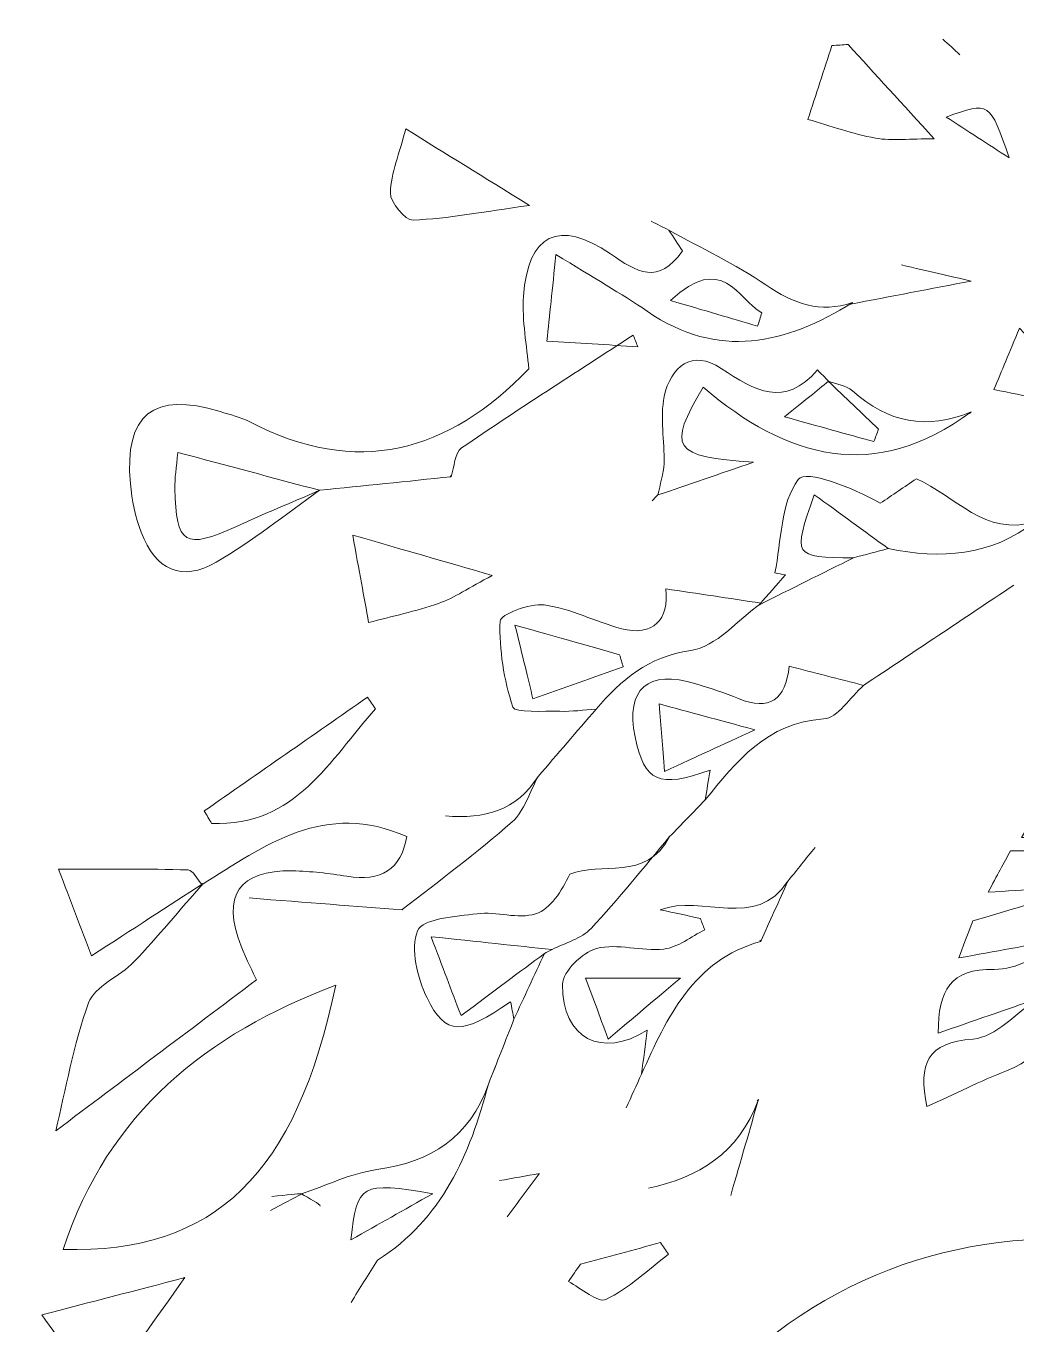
# Model space of a CAD drawing. Header units: millimetres. Extents: x -59 to 93, y -38 to 112.
# Drawn here: x 31.05 to 52.17, y 9.94 to 37.64 of the extents above; entities that cross this region are included whole.
import ezdxf

# ---------------------------------------------------------------- set-up
doc = ezdxf.new("R2010")
doc.units = ezdxf.units.MM
doc.header["$MEASUREMENT"] = 0
doc.layers.add('Camada 1', color=7, linetype='Continuous')

msp = doc.modelspace()

# ---------------------------------------------------------------- linework, layer by layer
at = {"layer": 'Camada 1', "color": 240, "lineweight": 18}
msp.add_open_spline([(60.9338, -24.1305), (67.314, -19.4949), (72.8906, -13.9184), (77.5261, -7.5381), (77.5261, -7.5381), (82.1617, -1.1578), (85.7421, 5.8691), (88.1791, 13.3695), (88.1791, 13.3695), (90.6162, 20.87), (91.8499, 28.6594), (91.8499, 36.5458), (91.8499, 36.5458), (91.8499, 44.4323), (90.6162, 52.2216), (88.1791, 59.7221), (88.1791, 59.7221), (85.7421, 67.2225), (82.1617, 74.2494), (77.5261, 80.6297), (77.5261, 80.6297), (72.8906, 87.01), (67.314, 92.5865), (60.9338, 97.2221), (60.9338, 97.2221), (54.5535, 101.8576), (47.5266, 105.438), (40.0262, 107.8751), (40.0262, 107.8751), (32.5257, 110.3121), (24.7363, 111.5458), (16.8499, 111.5458), (16.8499, 111.5458), (8.9634, 111.5458), (1.1741, 110.3121), (-6.3264, 107.8751), (-6.3264, 107.8751), (-13.8269, 105.438), (-20.8537, 101.8576), (-27.234, 97.2221), (-27.234, 97.2221), (-33.6143, 92.5865), (-39.1908, 87.01), (-43.8264, 80.6297), (-43.8264, 80.6297), (-48.4619, 74.2494), (-52.0423, 67.2225), (-54.4793, 59.7221), (-54.4793, 59.7221), (-56.9164, 52.2216), (-58.1501, 44.4323), (-58.1501, 36.5458), (-58.1501, 36.5458), (-58.1501, 28.6594), (-56.9164, 20.87), (-54.4793, 13.3695), (-54.4793, 13.3695), (-52.0423, 5.8691), (-48.4619, -1.1578), (-43.8264, -7.5381), (-43.8264, -7.5381), (-39.1908, -13.9184), (-33.6143, -19.4949), (-27.234, -24.1305), (-27.234, -24.1305), (-20.8537, -28.766), (-13.8269, -32.3464), (-6.3264, -34.7834), (-6.3264, -34.7834), (1.1741, -37.2205), (8.9634, -38.4542), (16.8499, -38.4542), (16.8499, -38.4542), (24.7363, -38.4542), (32.5257, -37.2205), (40.0262, -34.7834), (40.0262, -34.7834), (47.5266, -32.3464), (54.5535, -28.766), (60.9338, -24.1305)], degree=3, knots=[0, 0, 0, 0, 0.047619, 0.047619, 0.047619, 0.047619, 0.0952381, 0.0952381, 0.0952381, 0.0952381, 0.1428571, 0.1428571, 0.1428571, 0.1428571, 0.1904762, 0.1904762, 0.1904762, 0.1904762, 0.2380952, 0.2380952, 0.2380952, 0.2380952, 0.2857143, 0.2857143, 0.2857143, 0.2857143, 0.3333333, 0.3333333, 0.3333333, 0.3333333, 0.3809524, 0.3809524, 0.3809524, 0.3809524, 0.4285714, 0.4285714, 0.4285714, 0.4285714, 0.4761905, 0.4761905, 0.4761905, 0.4761905, 0.5238095, 0.5238095, 0.5238095, 0.5238095, 0.5714286, 0.5714286, 0.5714286, 0.5714286, 0.6190476, 0.6190476, 0.6190476, 0.6190476, 0.6666667, 0.6666667, 0.6666667, 0.6666667, 0.7142857, 0.7142857, 0.7142857, 0.7142857, 0.7619048, 0.7619048, 0.7619048, 0.7619048, 0.8095238, 0.8095238, 0.8095238, 0.8095238, 0.8571429, 0.8571429, 0.8571429, 0.8571429, 0.9047619, 0.9047619, 0.9047619, 0.9047619, 1, 1, 1, 1], dxfattribs=at)
at = {"layer": 'Camada 1', "color": 250, "lineweight": 18}
for points, knots in [([(30.2244, -26.2588), (32.4667, -26.7444), (32.7687, -24.1279), (34.4374, -23.8036), (34.4374, -23.8036), (34.2228, -23.7719), (34.0077, -23.7604), (33.8585, -23.854), (33.8585, -23.854), (33.1231, -24.3153), (32.3867, -24.7793), (31.6866, -25.2915), (31.6866, -25.2915), (31.0804, -25.7349), (30.7063, -25.6551), (30.4687, -24.929), (30.4687, -24.929), (30.2778, -24.3454), (30.1079, -23.7459), (29.8362, -23.1994), (29.8362, -23.1994), (28.9204, -21.3566), (29.4007, -19.6614), (30.2551, -17.8813), (30.2551, -17.8813), (31.4968, -19.1403), (32.6965, -20.2731), (34.389, -20.6477), (34.389, -20.6477), (34.7091, -20.7102), (35.0291, -20.7727), (35.3492, -20.8352), (35.3492, -20.8352), (35.7742, -21.0552), (36.1991, -21.2753), (36.3942, -21.3763), (36.3942, -21.3763), (36.0764, -22.684), (35.7632, -23.9309), (35.4743, -25.1835), (35.4743, -25.1835), (35.3688, -25.6413), (35.3211, -26.1124), (35.251, -26.5525), (35.251, -26.5525), (35.8068, -26.5323), (37.1246, -28.3372), (36.8476, -29.0435), (36.8476, -29.0435), (36.317, -27.8884), (35.4915, -27.693), (34.4992, -28.4878), (34.4992, -28.4878), (36.512, -28.3425), (36.8411, -28.7754), (36.0533, -30.5324), (36.0533, -30.5324), (35.1829, -29.7371), (34.7474, -29.6871), (34.0606, -30.3037), (34.0606, -30.3037), (35.6775, -30.24), (35.7312, -30.329), (35.415, -31.9787), (35.415, -31.9787), (35.343, -32.3545), (35.3822, -32.8041), (35.5265, -33.1556), (35.5265, -33.1556), (35.7066, -33.5944), (36.0484, -33.9668), (36.3204, -34.3679), (36.3204, -34.3679), (36.2615, -34.3946), (36.2027, -34.4213), (36.1439, -34.448), (36.1439, -34.448), (35.2506, -33.9441), (34.3574, -33.4401), (33.4355, -32.92), (33.4355, -32.92), (33.6101, -32.6712), (33.7975, -32.404), (33.9848, -32.1369), (33.9848, -32.1369), (33.3214, -32.8316), (32.5655, -32.8414), (31.6722, -32.7759), (31.6722, -32.7759), (30.6605, -32.7018), (29.5847, -32.6873), (28.6538, -33.2816), (28.6538, -33.2816), (27.9489, -33.7316), (27.2552, -34.1992), (26.5472, -34.6441), (26.5472, -34.6441), (26.3102, -34.793), (26.0443, -34.8958), (25.8975, -34.9678), (25.8975, -34.9678), (25.5706, -35.6246), (25.2588, -36.251), (24.9471, -36.8774), (24.9471, -36.8774), (25.0312, -36.9262), (25.1153, -36.975), (25.1994, -37.0239), (25.1994, -37.0239), (25.3554, -36.7631), (25.5168, -36.5055), (25.6664, -36.2412), (25.6664, -36.2412), (27.5369, -32.9369), (32.8637, -32.1125), (35.6139, -34.6463), (35.6139, -34.6463), (35.5331, -34.8155), (35.4618, -34.965), (35.3806, -35.1067), (35.3806, -35.1067), (34.924, -34.9712), (34.4397, -34.8936), (34.0151, -34.6909), (34.0151, -34.6909), (31.1562, -33.3259), (28.2866, -34.0723), (26.2711, -36.9324), (26.2711, -36.9324), (29.4472, -36.2944), (32.4124, -35.6987), (35.3777, -35.103), (35.3777, -35.103), (36.8303, -34.6707), (38.2931, -34.2697), (39.7339, -33.8013), (39.7339, -33.8013), (54.5272, -28.9925), (66.769, -20.4726), (76.111, -8.0593), (76.111, -8.0593), (88.7441, 8.7272), (93.3373, 27.6578), (90.0919, 48.3989), (90.0919, 48.3989), (87.6032, 64.3042), (80.4214, 77.9138), (68.9777, 89.1709), (68.9777, 89.1709), (56.2986, 101.6432), (41.0018, 108.644), (23.2486, 110.1696), (23.2486, 110.1696), (14.4798, 110.9231), (5.8412, 110.1309), (-2.6339, 107.7628), (-2.6339, 107.7628), (-17.6048, 103.5796), (-30.1718, 95.5673), (-40.086, 83.6087), (-40.086, 83.6087), (-52.9305, 68.1156), (-58.6324, 50.248), (-57.1758, 30.1453), (-57.1758, 30.1453), (-56.5131, 20.9985), (-54.1206, 12.2967), (-50.0721, 4.0835), (-50.0721, 4.0835), (-43.0198, -10.2237), (-32.3687, -21.0955), (-18.3523, -28.6714), (-18.3523, -28.6714), (-14.3319, -30.8444), (-10.138, -32.6301), (-5.734, -33.8915), (-5.734, -33.8915), (-5.734, -33.8915), (-5.7624, -33.8613), (-5.7624, -33.8613), (-5.7624, -33.8613), (-5.1723, -34.0682), (-4.5823, -34.275), (-3.9859, -34.484), (-3.9859, -34.484), (-3.88, -34.1771), (-3.8453, -33.9855), (-3.7543, -33.8259), (-3.7543, -33.8259), (-1.3762, -29.6575), (1.5657, -25.9538), (5.779, -23.5467), (5.779, -23.5467), (10.5605, -20.8151), (15.8289, -19.3055), (21.1519, -18.0094), (21.1519, -18.0094), (21.2159, -17.9938), (21.2981, -18.0527), (21.3973, -18.0852), (21.3973, -18.0852), (20.1762, -19.8975), (18.9665, -21.6547), (17.7975, -23.4385), (17.7975, -23.4385), (16.6267, -25.2252), (15.4593, -27.0162), (14.3569, -28.8453), (14.3569, -28.8453), (12.5924, -31.7731), (10.7087, -34.5893), (7.8835, -36.6306), (7.8835, -36.6306), (7.8484, -36.6559), (7.8619, -36.7483), (7.8286, -36.9695), (7.8286, -36.9695), (8.226, -36.8818), (8.682, -36.9211), (8.8898, -36.7127), (8.8898, -36.7127), (10.325, -35.2744), (11.7141, -33.7897), (13.1031, -32.3059), (13.1031, -32.3059), (13.3464, -32.0459), (13.519, -31.7196), (13.7719, -31.3555), (13.7719, -31.3555), (14.1793, -32.5391), (14.5346, -33.5715), (14.8567, -34.507), (14.8567, -34.507), (14.5534, -34.9448), (14.1981, -35.2979), (14.0449, -35.7237), (14.0449, -35.7237), (13.8907, -36.1519), (13.9376, -36.6525), (13.8907, -37.1858), (13.8907, -37.1858), (13.3542, -37.1858), (12.8488, -37.1858), (12.3433, -37.1858), (12.3433, -37.1858), (12.344, -37.2212), (12.3447, -37.2568), (12.3454, -37.2923), (12.3454, -37.2923), (13.1173, -37.2923), (13.8893, -37.2923), (14.6626, -37.2923), (14.6626, -37.2923), (14.5756, -35.4063), (15.2603, -34.93), (17.1128, -35.6499), (17.1128, -35.6499), (16.6823, -36.2418), (16.2662, -36.8139), (15.9005, -37.3166), (15.9005, -37.3166), (16.0797, -37.3166), (16.4586, -37.3166), (16.8323, -37.3166), (16.8323, -37.3166), (17.0661, -35.8038), (17.1799, -35.7468), (19.3282, -36.0175), (19.3282, -36.0175), (19.0932, -36.3948), (18.846, -36.7916), (18.4963, -37.353), (18.4963, -37.353), (20.4551, -37.2584), (22.1549, -37.1762), (24.0416, -37.085), (24.0416, -37.085), (23.8554, -36.3665), (23.7051, -35.7863), (23.5547, -35.206), (23.5547, -35.206), (23.4908, -35.2198), (23.4269, -35.2334), (23.363, -35.2472), (23.363, -35.2472), (23.4314, -35.7052), (23.4998, -36.1633), (23.5791, -36.6941), (23.5791, -36.6941), (23.0562, -36.6941), (22.6505, -36.6941), (22.4713, -36.6941), (22.4713, -36.6941), (22.3294, -35.8169), (22.2021, -35.0296), (22.0747, -34.2422), (22.0747, -34.2422), (22.1553, -36.3453), (22.1553, -36.3453), (20.4835, -36.0628), (20.4835, -36.0628), (21.613, -34.74), (20.1109, -33.6607), (20.1172, -32.447), (20.1172, -32.447), (20.1729, -33.1452), (20.3058, -33.8308), (20.48, -34.5058), (20.48, -34.5058), (20.6838, -35.2952), (20.4801, -35.7105), (19.5919, -35.588), (19.5919, -35.588), (19.3692, -35.5573), (19.1444, -35.5414), (18.9102, -35.5176), (18.9102, -35.5176), (19.4601, -34.473), (19.4125, -34.1982), (19.0242, -33.0351), (19.0242, -33.0351), (18.7552, -32.2293), (18.6712, -31.3617), (18.5046, -30.5216), (18.5046, -30.5216), (18.6434, -30.3778), (18.7823, -30.234), (18.9211, -30.0901), (18.9211, -30.0901), (19.1093, -29.9934), (19.2974, -29.8967), (19.4833, -29.8012), (19.4833, -29.8012), (18.9214, -28.6316), (19.0412, -27.5246), (19.8645, -27.1832), (19.8645, -27.1832), (20.9412, -26.7368), (21.3933, -27.8), (22.1114, -28.2599), (22.1114, -28.2599), (21.1081, -28.2683), (20.6372, -28.9279), (20.4594, -29.6901), (20.4594, -29.6901), (20.3458, -30.1775), (20.6127, -30.7535), (20.7091, -31.2898), (20.7091, -31.2898), (20.8154, -31.2591), (20.9217, -31.2284), (21.028, -31.1977), (21.028, -31.1977), (20.9808, -31.0956), (20.9381, -30.9911), (20.8859, -30.8916), (20.8859, -30.8916), (20.4878, -30.1343), (20.7371, -29.4872), (21.3067, -28.9747), (21.3067, -28.9747), (21.9346, -28.4098), (22.4443, -28.9462), (22.934, -29.2848), (22.934, -29.2848), (23.2224, -29.4842), (23.463, -29.7527), (23.7251, -29.9901), (23.7251, -29.9901), (22.9501, -29.9014), (22.3248, -30.1959), (22.1308, -30.9401), (22.1308, -30.9401), (22.0001, -31.4412), (22.1531, -32.0162), (22.1792, -32.5582), (22.1792, -32.5582), (22.3127, -32.558), (22.4461, -32.5578), (22.5795, -32.5577), (22.5795, -32.5577), (22.1538, -31.7507), (22.1143, -30.8412), (22.9394, -30.5673), (22.9394, -30.5673), (23.4493, -30.398), (24.2017, -30.9593), (24.8452, -31.1926), (24.8452, -31.1926), (23.3864, -31.8835), (23.0506, -32.7758), (23.9683, -33.8317), (23.9683, -33.8317), (23.9111, -33.606), (23.8375, -33.4815), (23.8606, -33.3786), (23.8606, -33.3786), (23.9595, -32.9389), (24.0078, -32.4507), (24.2499, -32.1019), (24.2499, -32.1019), (24.3271, -31.9907), (24.9622, -32.2177), (25.3127, -32.3614), (25.3127, -32.3614), (25.5744, -32.4687), (25.781, -32.7035), (26.0262, -32.8594), (26.0262, -32.8594), (26.6578, -33.2609), (27.0695, -33.0475), (27.2661, -32.3675), (27.2661, -32.3675), (27.3655, -32.0236), (27.4129, -31.6646), (27.4837, -31.3125), (27.4837, -31.3125), (27.4428, -31.3051), (27.4019, -31.2978), (27.3609, -31.2904), (27.3609, -31.2904), (27.1349, -31.7625), (26.9089, -32.2347), (26.6583, -32.7582), (26.6583, -32.7582), (26.3534, -32.5624), (26.157, -32.4543), (25.9818, -32.3189), (25.9818, -32.3189), (25.7853, -32.167), (25.6079, -31.9904), (25.3894, -31.7952), (25.3894, -31.7952), (26.3704, -31.5479), (26.6363, -31.0651), (26.5946, -29.6613), (26.5946, -29.6613), (26.5057, -29.8555), (26.4281, -29.9949), (26.3762, -30.1433), (26.3762, -30.1433), (25.8691, -31.5923), (25.7057, -31.6366), (24.5323, -30.6176), (24.5323, -30.6176), (24.4424, -30.5396), (24.3929, -30.4151), (24.3246, -30.3122), (24.3246, -30.3122), (25.438, -30.254), (25.7937, -29.6668), (25.8277, -27.7527), (25.8277, -27.7527), (25.5603, -28.4465), (25.4782, -29.231), (25.0442, -29.6578), (25.0442, -29.6578), (24.3079, -30.3817), (23.9586, -29.3392), (23.164, -28.9918), (23.164, -28.9918), (24.5306, -28.8727), (24.7183, -28.017), (24.9177, -27.1434), (24.9177, -27.1434), (25.0952, -26.3661), (25.3273, -25.6013), (25.5353, -24.8309), (25.5353, -24.8309), (25.5952, -24.7807), (25.6551, -24.7305), (25.715, -24.6803), (25.715, -24.6803), (25.845, -24.8844), (26.0015, -25.0764), (26.1003, -25.2946), (26.1003, -25.2946), (26.5031, -26.1837), (26.8883, -27.0809), (27.2799, -27.9752), (27.2799, -27.9752), (27.4802, -28.5772), (27.6805, -29.1794), (27.8808, -29.7815), (27.8808, -29.7815), (27.8808, -29.7815), (27.8547, -29.7536), (27.8547, -29.7536), (27.8547, -29.7536), (28.0244, -30.3408), (28.1942, -30.9279), (28.364, -31.5151), (28.364, -31.5151), (28.4827, -31.3454), (28.4547, -31.221), (28.4372, -31.095), (28.4372, -31.095), (28.3378, -30.3771), (28.1888, -29.5923), (29.1372, -29.3465), (29.1372, -29.3465), (30.1342, -29.0882), (29.9782, -30.0689), (30.3047, -30.5402), (30.3047, -30.5402), (30.5421, -30.8829), (30.8788, -31.4559), (31.12, -31.431), (31.12, -31.431), (31.5439, -31.3872), (31.9287, -30.9642), (32.3298, -30.7), (32.3298, -30.7), (32.2812, -30.6419), (32.2327, -30.5839), (32.1841, -30.5258), (32.1841, -30.5258), (31.8368, -30.7378), (31.4895, -30.9497), (31.045, -31.2211), (31.045, -31.2211), (30.843, -30.7225), (30.6811, -30.323), (30.6155, -30.161), (30.6155, -30.161), (31.3724, -29.6786), (32.0202, -29.2659), (32.668, -28.8531), (32.668, -28.8531), (32.619, -28.776), (32.57, -28.6988), (32.5211, -28.6217), (32.5211, -28.6217), (32.0569, -28.9399), (31.5928, -29.258), (30.969, -29.6856), (30.969, -29.6856), (30.7093, -29.018), (30.4945, -28.4659), (30.2796, -27.9137), (30.2796, -27.9137), (31.3696, -28.3077), (31.7538, -28.1228), (32.8539, -26.6108), (32.8539, -26.6108), (32.2398, -27.0322), (31.7397, -27.646), (31.1953, -27.6882), (31.1953, -27.6882), (30.2803, -27.7591), (30.4695, -26.804), (30.2244, -26.2588)], [0, 0, 0, 0, 0.0071942, 0.0071942, 0.0071942, 0.0071942, 0.0143885, 0.0143885, 0.0143885, 0.0143885, 0.0215827, 0.0215827, 0.0215827, 0.0215827, 0.028777, 0.028777, 0.028777, 0.028777, 0.0359712, 0.0359712, 0.0359712, 0.0359712, 0.0431655, 0.0431655, 0.0431655, 0.0431655, 0.0503597, 0.0503597, 0.0503597, 0.0503597, 0.057554, 0.057554, 0.057554, 0.057554, 0.0647482, 0.0647482, 0.0647482, 0.0647482, 0.0719424, 0.0719424, 0.0719424, 0.0719424, 0.0791367, 0.0791367, 0.0791367, 0.0791367, 0.0863309, 0.0863309, 0.0863309, 0.0863309, 0.0935252, 0.0935252, 0.0935252, 0.0935252, 0.1007194, 0.1007194, 0.1007194, 0.1007194, 0.1079137, 0.1079137, 0.1079137, 0.1079137, 0.1151079, 0.1151079, 0.1151079, 0.1151079, 0.1223022, 0.1223022, 0.1223022, 0.1223022, 0.1294964, 0.1294964, 0.1294964, 0.1294964, 0.1366906, 0.1366906, 0.1366906, 0.1366906, 0.1438849, 0.1438849, 0.1438849, 0.1438849, 0.1510791, 0.1510791, 0.1510791, 0.1510791, 0.1582734, 0.1582734, 0.1582734, 0.1582734, 0.1654676, 0.1654676, 0.1654676, 0.1654676, 0.1726619, 0.1726619, 0.1726619, 0.1726619, 0.1798561, 0.1798561, 0.1798561, 0.1798561, 0.1870504, 0.1870504, 0.1870504, 0.1870504, 0.1942446, 0.1942446, 0.1942446, 0.1942446, 0.2014388, 0.2014388, 0.2014388, 0.2014388, 0.2086331, 0.2086331, 0.2086331, 0.2086331, 0.2158273, 0.2158273, 0.2158273, 0.2158273, 0.2230216, 0.2230216, 0.2230216, 0.2230216, 0.2302158, 0.2302158, 0.2302158, 0.2302158, 0.2374101, 0.2374101, 0.2374101, 0.2374101, 0.2446043, 0.2446043, 0.2446043, 0.2446043, 0.2517986, 0.2517986, 0.2517986, 0.2517986, 0.2589928, 0.2589928, 0.2589928, 0.2589928, 0.2661871, 0.2661871, 0.2661871, 0.2661871, 0.2733813, 0.2733813, 0.2733813, 0.2733813, 0.2805755, 0.2805755, 0.2805755, 0.2805755, 0.2877698, 0.2877698, 0.2877698, 0.2877698, 0.294964, 0.294964, 0.294964, 0.294964, 0.3021583, 0.3021583, 0.3021583, 0.3021583, 0.3093525, 0.3093525, 0.3093525, 0.3093525, 0.3165468, 0.3165468, 0.3165468, 0.3165468, 0.323741, 0.323741, 0.323741, 0.323741, 0.3309353, 0.3309353, 0.3309353, 0.3309353, 0.3381295, 0.3381295, 0.3381295, 0.3381295, 0.3453237, 0.3453237, 0.3453237, 0.3453237, 0.352518, 0.352518, 0.352518, 0.352518, 0.3597122, 0.3597122, 0.3597122, 0.3597122, 0.3669065, 0.3669065, 0.3669065, 0.3669065, 0.3741007, 0.3741007, 0.3741007, 0.3741007, 0.381295, 0.381295, 0.381295, 0.381295, 0.3884892, 0.3884892, 0.3884892, 0.3884892, 0.3956835, 0.3956835, 0.3956835, 0.3956835, 0.4028777, 0.4028777, 0.4028777, 0.4028777, 0.4100719, 0.4100719, 0.4100719, 0.4100719, 0.4172662, 0.4172662, 0.4172662, 0.4172662, 0.4244604, 0.4244604, 0.4244604, 0.4244604, 0.4316547, 0.4316547, 0.4316547, 0.4316547, 0.4388489, 0.4388489, 0.4388489, 0.4388489, 0.4460432, 0.4460432, 0.4460432, 0.4460432, 0.4532374, 0.4532374, 0.4532374, 0.4532374, 0.4604317, 0.4604317, 0.4604317, 0.4604317, 0.4676259, 0.4676259, 0.4676259, 0.4676259, 0.4748201, 0.4748201, 0.4748201, 0.4748201, 0.4820144, 0.4820144, 0.4820144, 0.4820144, 0.4892086, 0.4892086, 0.4892086, 0.4892086, 0.4964029, 0.4964029, 0.4964029, 0.4964029, 0.5035971, 0.5035971, 0.5035971, 0.5035971, 0.5107914, 0.5107914, 0.5107914, 0.5107914, 0.5179856, 0.5179856, 0.5179856, 0.5179856, 0.5251799, 0.5251799, 0.5251799, 0.5251799, 0.5323741, 0.5323741, 0.5323741, 0.5323741, 0.5395683, 0.5395683, 0.5395683, 0.5395683, 0.5467626, 0.5467626, 0.5467626, 0.5467626, 0.5539568, 0.5539568, 0.5539568, 0.5539568, 0.5611511, 0.5611511, 0.5611511, 0.5611511, 0.5683453, 0.5683453, 0.5683453, 0.5683453, 0.5755396, 0.5755396, 0.5755396, 0.5755396, 0.5827338, 0.5827338, 0.5827338, 0.5827338, 0.5899281, 0.5899281, 0.5899281, 0.5899281, 0.5971223, 0.5971223, 0.5971223, 0.5971223, 0.6043165, 0.6043165, 0.6043165, 0.6043165, 0.6115108, 0.6115108, 0.6115108, 0.6115108, 0.618705, 0.618705, 0.618705, 0.618705, 0.6258993, 0.6258993, 0.6258993, 0.6258993, 0.6330935, 0.6330935, 0.6330935, 0.6330935, 0.6402878, 0.6402878, 0.6402878, 0.6402878, 0.647482, 0.647482, 0.647482, 0.647482, 0.6546763, 0.6546763, 0.6546763, 0.6546763, 0.6618705, 0.6618705, 0.6618705, 0.6618705, 0.6690647, 0.6690647, 0.6690647, 0.6690647, 0.676259, 0.676259, 0.676259, 0.676259, 0.6834532, 0.6834532, 0.6834532, 0.6834532, 0.6906475, 0.6906475, 0.6906475, 0.6906475, 0.6978417, 0.6978417, 0.6978417, 0.6978417, 0.705036, 0.705036, 0.705036, 0.705036, 0.7122302, 0.7122302, 0.7122302, 0.7122302, 0.7194245, 0.7194245, 0.7194245, 0.7194245, 0.7266187, 0.7266187, 0.7266187, 0.7266187, 0.7338129, 0.7338129, 0.7338129, 0.7338129, 0.7410072, 0.7410072, 0.7410072, 0.7410072, 0.7482014, 0.7482014, 0.7482014, 0.7482014, 0.7553957, 0.7553957, 0.7553957, 0.7553957, 0.7625899, 0.7625899, 0.7625899, 0.7625899, 0.7697842, 0.7697842, 0.7697842, 0.7697842, 0.7769784, 0.7769784, 0.7769784, 0.7769784, 0.7841727, 0.7841727, 0.7841727, 0.7841727, 0.7913669, 0.7913669, 0.7913669, 0.7913669, 0.7985612, 0.7985612, 0.7985612, 0.7985612, 0.8057554, 0.8057554, 0.8057554, 0.8057554, 0.8129496, 0.8129496, 0.8129496, 0.8129496, 0.8201439, 0.8201439, 0.8201439, 0.8201439, 0.8273381, 0.8273381, 0.8273381, 0.8273381, 0.8345324, 0.8345324, 0.8345324, 0.8345324, 0.8417266, 0.8417266, 0.8417266, 0.8417266, 0.8489209, 0.8489209, 0.8489209, 0.8489209, 0.8561151, 0.8561151, 0.8561151, 0.8561151, 0.8633094, 0.8633094, 0.8633094, 0.8633094, 0.8705036, 0.8705036, 0.8705036, 0.8705036, 0.8776978, 0.8776978, 0.8776978, 0.8776978, 0.8848921, 0.8848921, 0.8848921, 0.8848921, 0.8920863, 0.8920863, 0.8920863, 0.8920863, 0.8992806, 0.8992806, 0.8992806, 0.8992806, 0.9064748, 0.9064748, 0.9064748, 0.9064748, 0.9136691, 0.9136691, 0.9136691, 0.9136691, 0.9208633, 0.9208633, 0.9208633, 0.9208633, 0.9280576, 0.9280576, 0.9280576, 0.9280576, 0.9352518, 0.9352518, 0.9352518, 0.9352518, 0.942446, 0.942446, 0.942446, 0.942446, 0.9496403, 0.9496403, 0.9496403, 0.9496403, 0.9568345, 0.9568345, 0.9568345, 0.9568345, 0.9640288, 0.9640288, 0.9640288, 0.9640288, 0.971223, 0.971223, 0.971223, 0.971223, 0.9784173, 0.9784173, 0.9784173, 0.9784173, 0.9856115, 0.9856115, 0.9856115, 0.9856115, 1, 1, 1, 1]), ([(48.593, 37.2447), (48.4776, 37.2373), (48.3621, 37.2298), (48.2466, 37.2223), (48.2466, 37.2223), (48.0754, 36.6971), (47.9042, 36.1719), (47.733, 35.6467), (47.733, 35.6467), (48.2137, 35.5095), (48.6877, 35.3351), (49.1772, 35.2476), (49.1772, 35.2476), (49.5333, 35.1839), (49.91, 35.2351), (50.4286, 35.2351), (50.4286, 35.2351), (49.7424, 35.9865), (49.1677, 36.6156), (48.593, 37.2447)], [0, 0, 0, 0, 0.1666667, 0.1666667, 0.1666667, 0.1666667, 0.3333333, 0.3333333, 0.3333333, 0.3333333, 0.5, 0.5, 0.5, 0.5, 0.6666667, 0.6666667, 0.6666667, 0.6666667, 1, 1, 1, 1]), ([(52.0266, 34.8268), (51.6133, 36.031), (51.6133, 36.031), (50.6855, 35.6971), (50.6855, 35.6971), (51.1325, 35.407), (51.5795, 35.1169), (52.0266, 34.8268)], [0, 0, 0, 0, 0.3333333, 0.3333333, 0.3333333, 0.3333333, 1, 1, 1, 1]), ([(41.7905, 33.812), (40.7758, 34.4397), (40.0205, 34.907), (39.1531, 35.4435), (39.1531, 35.4435), (39.0151, 34.9208), (38.8348, 34.5014), (38.823, 34.0773), (38.823, 34.0773), (38.8175, 33.8783), (39.1448, 33.4899), (39.3075, 33.4972), (39.3075, 33.4972), (40.0524, 33.5302), (40.7924, 33.673), (41.7905, 33.812)], [0, 0, 0, 0, 0.2, 0.2, 0.2, 0.2, 0.4, 0.4, 0.4, 0.4, 0.6, 0.6, 0.6, 0.6, 1, 1, 1, 1]), ([(48.6854, 31.7393), (47.2609, 30.8469), (45.8192, 30.511), (44.3049, 31.5522), (44.3049, 31.5522), (43.7529, 31.9317), (43.1673, 32.2621), (42.357, 32.7634), (42.357, 32.7634), (42.2778, 32.0048), (42.221, 31.4607), (42.1642, 30.9166), (42.1642, 30.9166), (42.8103, 30.8761), (43.4564, 30.8357), (44.1024, 30.7952), (44.1024, 30.7952), (44.0705, 30.8782), (44.0385, 30.9611), (44.0066, 31.044), (44.0066, 31.044), (42.7808, 30.2463), (41.5471, 29.4601), (40.3395, 28.6358), (40.3395, 28.6358), (40.1941, 28.5365), (40.1899, 28.2305), (40.1203, 28.0203), (40.1203, 28.0203), (39.1841, 27.924), (38.2479, 27.8277), (37.3112, 27.7316), (37.3112, 27.7316), (36.324, 27.9961), (35.3373, 28.2604), (34.2859, 28.5422), (34.2859, 28.5422), (34.2583, 28.2108), (34.2202, 27.9902), (34.2249, 27.7705), (34.2249, 27.7705), (34.2503, 26.5694), (34.4376, 26.4604), (35.5387, 26.9615), (35.5387, 26.9615), (36.1257, 27.2286), (36.7219, 27.4754), (37.314, 27.7314), (37.314, 27.7314), (36.5813, 27.2152), (35.8796, 26.6452), (35.1069, 26.1982), (35.1069, 26.1982), (34.3711, 25.7725), (33.8186, 26.0258), (33.5075, 26.8377), (33.5075, 26.8377), (33.3823, 27.1642), (33.3076, 27.5214), (33.2762, 27.8706), (33.2762, 27.8706), (33.1429, 29.3526), (33.7654, 29.8475), (35.1881, 29.4123), (35.1881, 29.4123), (35.4036, 29.3463), (35.6287, 29.2932), (35.8264, 29.1901), (35.8264, 29.1901), (38.1028, 28.0021), (40.0598, 28.5332), (41.7771, 30.3222), (41.7771, 30.3222), (41.7375, 30.8123), (41.629, 31.3475), (41.6647, 31.8731), (41.6647, 31.8731), (41.7543, 33.1957), (42.4247, 33.5279), (43.5204, 32.7756), (43.5204, 32.7756), (44.0812, 32.3906), (44.5493, 32.099), (45.0581, 32.8444), (45.0581, 32.8444), (44.9698, 32.9776), (44.868, 33.1312), (44.7662, 33.2847)], [0, 0, 0, 0, 0.0434783, 0.0434783, 0.0434783, 0.0434783, 0.0869565, 0.0869565, 0.0869565, 0.0869565, 0.1304348, 0.1304348, 0.1304348, 0.1304348, 0.173913, 0.173913, 0.173913, 0.173913, 0.2173913, 0.2173913, 0.2173913, 0.2173913, 0.2608696, 0.2608696, 0.2608696, 0.2608696, 0.3043478, 0.3043478, 0.3043478, 0.3043478, 0.3478261, 0.3478261, 0.3478261, 0.3478261, 0.3913043, 0.3913043, 0.3913043, 0.3913043, 0.4347826, 0.4347826, 0.4347826, 0.4347826, 0.4782609, 0.4782609, 0.4782609, 0.4782609, 0.5217391, 0.5217391, 0.5217391, 0.5217391, 0.5652174, 0.5652174, 0.5652174, 0.5652174, 0.6086957, 0.6086957, 0.6086957, 0.6086957, 0.6521739, 0.6521739, 0.6521739, 0.6521739, 0.6956522, 0.6956522, 0.6956522, 0.6956522, 0.7391304, 0.7391304, 0.7391304, 0.7391304, 0.7826087, 0.7826087, 0.7826087, 0.7826087, 0.826087, 0.826087, 0.826087, 0.826087, 0.8695652, 0.8695652, 0.8695652, 0.8695652, 0.9130435, 0.9130435, 0.9130435, 0.9130435, 1, 1, 1, 1]), ([(48.6406, 31.7054), (48.6406, 31.7054), (48.6854, 31.7393), (48.6854, 31.7393), (48.6854, 31.7393), (47.9941, 31.5023), (47.4222, 31.7164), (46.8355, 32.116), (46.8355, 32.116), (46.1831, 32.5603), (45.459, 32.8997), (44.7662, 33.2847), (44.7662, 33.2847), (44.6415, 33.3476), (44.5168, 33.4104), (44.392, 33.4733)], [0, 0, 0, 0, 0.2, 0.2, 0.2, 0.2, 0.4, 0.4, 0.4, 0.4, 0.6, 0.6, 0.6, 0.6, 1, 1, 1, 1]), ([(46.7486, 31.52), (46.2205, 31.8251), (45.9176, 32.8153), (44.8018, 31.783), (44.8018, 31.783), (45.5296, 31.5678), (46.0955, 31.4005), (46.6614, 31.2332), (46.6614, 31.2332), (46.6905, 31.3288), (46.7195, 31.4244), (46.7486, 31.52)], [0, 0, 0, 0, 0.25, 0.25, 0.25, 0.25, 0.5, 0.5, 0.5, 0.5, 1, 1, 1, 1]), ([(48.6406, 31.7054), (49.4992, 31.8688), (50.3578, 32.0323), (51.2168, 32.1964), (51.2168, 32.1964), (50.7647, 32.3016), (50.3122, 32.4063), (49.7315, 32.5406)], [0, 0, 0, 0, 0.3333333, 0.3333333, 0.3333333, 0.3333333, 1, 1, 1, 1]), ([(52.2506, 31.194), (52.0213, 30.646), (51.8745, 30.2952), (51.7024, 29.8837), (51.7024, 29.8837), (52.3904, 29.7442), (52.9363, 29.6335), (53.7834, 29.4618), (53.7834, 29.4618), (53.1948, 30.1269), (52.8074, 30.5647), (52.2506, 31.194)], [0, 0, 0, 0, 0.25, 0.25, 0.25, 0.25, 0.5, 0.5, 0.5, 0.5, 1, 1, 1, 1]), ([(44.4075, 27.5038), (44.4452, 27.55), (44.4865, 27.5926), (44.5314, 27.6318), (44.5314, 27.6318), (44.5775, 27.8566), (44.656, 28.0804), (44.6631, 28.3064), (44.6631, 28.3064), (44.6781, 28.7839), (44.5736, 29.2798), (44.6687, 29.7368), (44.6687, 29.7368), (44.801, 30.372), (45.2636, 30.7474), (45.8823, 30.3347), (45.8823, 30.3347), (46.6006, 29.8555), (47.2352, 29.4829), (47.938, 30.2999), (47.938, 30.2999), (48.017, 30.2204), (48.0959, 30.141), (48.1749, 30.0615), (48.1749, 30.0615), (48.1749, 30.0615), (48.1665, 30.0636), (48.1665, 30.0636), (48.1665, 30.0636), (48.3405, 29.9966), (48.5527, 29.9721), (48.6823, 29.8557), (48.6823, 29.8557), (49.4391, 29.1752), (50.2736, 29.0095), (51.2149, 29.4058), (51.2149, 29.4058), (51.2149, 29.4058), (51.1784, 29.3709), (51.1784, 29.3709)], [0, 0, 0, 0, 0.0909091, 0.0909091, 0.0909091, 0.0909091, 0.1818182, 0.1818182, 0.1818182, 0.1818182, 0.2727273, 0.2727273, 0.2727273, 0.2727273, 0.3636364, 0.3636364, 0.3636364, 0.3636364, 0.4545455, 0.4545455, 0.4545455, 0.4545455, 0.5454545, 0.5454545, 0.5454545, 0.5454545, 0.6363636, 0.6363636, 0.6363636, 0.6363636, 0.7272727, 0.7272727, 0.7272727, 0.7272727, 0.8181818, 0.8181818, 0.8181818, 0.8181818, 1, 1, 1, 1]), ([(47.938, 30.2999), (48.017, 30.2204), (48.0959, 30.141), (48.1758, 30.0608), (48.1758, 30.0608), (47.9232, 29.8557), (47.6696, 29.6514), (47.2343, 29.3005), (47.2343, 29.3005), (47.9848, 29.0917), (48.5631, 28.9309), (49.1414, 28.77), (49.1414, 28.77), (49.1748, 28.8587), (49.2083, 28.9474), (49.2418, 29.036), (49.2418, 29.036), (48.8833, 29.3785), (48.5249, 29.7211), (48.1665, 30.0636)], [0, 0, 0, 0, 0.1666667, 0.1666667, 0.1666667, 0.1666667, 0.3333333, 0.3333333, 0.3333333, 0.3333333, 0.5, 0.5, 0.5, 0.5, 0.6666667, 0.6666667, 0.6666667, 0.6666667, 1, 1, 1, 1]), ([(51.2149, 29.4058), (49.1704, 27.8748), (47.269, 28.4156), (45.5016, 29.9304), (45.5016, 29.9304), (44.7171, 28.6302), (44.8467, 28.4499), (46.5717, 28.3296), (46.5717, 28.3296), (45.8402, 28.0795), (45.1858, 27.8556), (44.5314, 27.6318)], [0, 0, 0, 0, 0.25, 0.25, 0.25, 0.25, 0.5, 0.5, 0.5, 0.5, 1, 1, 1, 1]), ([(40.0964, 28.0431), (40.0964, 28.0431), (40.1203, 28.0203), (40.1203, 28.0203), (40.1203, 28.0203), (39.1841, 27.924), (38.2479, 27.8277), (37.3117, 27.7314), (37.3117, 27.7314), (37.3117, 27.7314), (37.314, 27.7314), (37.314, 27.7314)], [0, 0, 0, 0, 0.25, 0.25, 0.25, 0.25, 0.5, 0.5, 0.5, 0.5, 1, 1, 1, 1]), ([(46.6987, 25.2913), (46.8837, 25.5031), (47.0686, 25.7149), (47.2535, 25.9268), (47.2535, 25.9268), (47.1789, 25.941), (47.1044, 25.9552), (47.0298, 25.9693), (47.0298, 25.9693), (47.1703, 26.6523), (47.1468, 27.4592), (47.5263, 27.9616), (47.5263, 27.9616), (47.6949, 28.1848), (48.677, 27.7934), (49.2775, 27.4541), (49.2775, 27.4541), (49.5346, 27.6291), (49.7917, 27.8041), (50.0484, 27.9788), (50.0484, 27.9788), (50.8832, 27.6178), (51.5101, 26.7249), (52.5757, 27.0641)], [0, 0, 0, 0, 0.1428571, 0.1428571, 0.1428571, 0.1428571, 0.2857143, 0.2857143, 0.2857143, 0.2857143, 0.4285714, 0.4285714, 0.4285714, 0.4285714, 0.5714286, 0.5714286, 0.5714286, 0.5714286, 0.7142857, 0.7142857, 0.7142857, 0.7142857, 1, 1, 1, 1]), ([(49.447, 26.4885), (48.9355, 26.8611), (48.4239, 27.2337), (47.8685, 27.6381), (47.8685, 27.6381), (47.4074, 26.3067), (47.4074, 26.3067), (48.7057, 26.2913)], [0, 0, 0, 0, 0.3333333, 0.3333333, 0.3333333, 0.3333333, 1, 1, 1, 1]), ([(39.0891, 18.786), (39.0891, 18.786), (39.0789, 18.7829), (39.0789, 18.7828), (39.0789, 18.7828), (39.8643, 19.4025), (40.6746, 19.9941), (41.4218, 20.6568), (41.4218, 20.6568), (41.6867, 20.8917), (41.7982, 21.2995), (41.9785, 21.6267), (41.9785, 21.6267), (42.3888, 22.1031), (42.8005, 22.5812), (43.2122, 23.0594), (43.2122, 23.0594), (43.7535, 23.6889), (44.3169, 24.1805), (45.2352, 24.3122), (45.2352, 24.3122), (45.7728, 24.3893), (46.2383, 24.9697), (46.7362, 25.3237), (46.7362, 25.3237), (46.7362, 25.3237), (46.6987, 25.2913), (46.6987, 25.2913), (46.6987, 25.2913), (47.3677, 25.6246), (48.0367, 25.9579), (48.7057, 26.2913), (48.7057, 26.2913), (48.9528, 26.357), (49.1999, 26.4228), (49.447, 26.4885), (49.447, 26.4885), (50.5669, 26.2617), (51.635, 26.3171), (52.5757, 27.0641), (52.5757, 27.0641), (52.6949, 27.126), (52.8141, 27.1878), (52.9332, 27.2496)], [0, 0, 0, 0, 0.0833333, 0.0833333, 0.0833333, 0.0833333, 0.1666667, 0.1666667, 0.1666667, 0.1666667, 0.25, 0.25, 0.25, 0.25, 0.3333333, 0.3333333, 0.3333333, 0.3333333, 0.4166667, 0.4166667, 0.4166667, 0.4166667, 0.5, 0.5, 0.5, 0.5, 0.5833333, 0.5833333, 0.5833333, 0.5833333, 0.6666667, 0.6666667, 0.6666667, 0.6666667, 0.75, 0.75, 0.75, 0.75, 0.8333333, 0.8333333, 0.8333333, 0.8333333, 1, 1, 1, 1]), ([(39.8532, 25.3197), (40.1924, 25.4395), (40.4994, 25.6506), (40.9989, 25.9154), (40.9989, 25.9154), (39.9537, 26.2171), (39.1388, 26.4522), (38.0197, 26.7752), (38.0197, 26.7752), (38.1613, 25.9989), (38.2605, 25.4545), (38.3597, 24.91), (38.3597, 24.91), (38.8587, 25.0434), (39.3677, 25.1482), (39.8532, 25.3197)], [0, 0, 0, 0, 0.2, 0.2, 0.2, 0.2, 0.4, 0.4, 0.4, 0.4, 0.6, 0.6, 0.6, 0.6, 1, 1, 1, 1]), ([(37.9842, 10.4027), (38.1723, 10.7023), (38.3604, 11.0019), (38.5485, 11.3015), (38.5485, 11.3015), (39.9309, 12.1785), (40.5213, 13.5546), (40.9144, 15.0563), (40.9144, 15.0563), (41.0969, 15.5195), (41.2789, 15.9817), (41.4609, 16.4438), (41.4609, 16.4438), (41.6773, 16.9113), (41.8938, 17.3787), (42.1103, 17.8461), (42.1103, 17.8461), (42.164, 17.8774), (42.2193, 17.9057), (42.2762, 17.9311), (42.2762, 17.9311), (42.5568, 18.0776), (42.9008, 18.1643), (43.106, 18.3819), (43.106, 18.3819), (43.695, 19.0065), (44.2278, 19.6841), (44.7827, 20.3409), (44.7827, 20.3409), (45.0358, 20.6018), (45.289, 20.8627), (45.5422, 21.1236), (45.5422, 21.1236), (46.2121, 21.947), (46.8517, 22.7721), (48.0696, 22.8517), (48.0696, 22.8517), (48.368, 22.8711), (48.6386, 23.3183), (48.922, 23.5689), (48.922, 23.5689), (49.99, 24.2816), (51.0581, 24.9944), (52.1261, 25.7072)], [0, 0, 0, 0, 0.0833333, 0.0833333, 0.0833333, 0.0833333, 0.1666667, 0.1666667, 0.1666667, 0.1666667, 0.25, 0.25, 0.25, 0.25, 0.3333333, 0.3333333, 0.3333333, 0.3333333, 0.4166667, 0.4166667, 0.4166667, 0.4166667, 0.5, 0.5, 0.5, 0.5, 0.5833333, 0.5833333, 0.5833333, 0.5833333, 0.6666667, 0.6666667, 0.6666667, 0.6666667, 0.75, 0.75, 0.75, 0.75, 0.8333333, 0.8333333, 0.8333333, 0.8333333, 1, 1, 1, 1]), ([(46.7362, 25.3237), (46.0553, 25.4263), (45.3743, 25.5289), (44.699, 25.6305), (44.699, 25.6305), (44.7918, 24.977), (44.4138, 24.6043), (43.7602, 24.7774), (43.7602, 24.7774), (43.2024, 24.9251), (42.6711, 25.2094), (42.108, 25.2862), (42.108, 25.2862), (41.7985, 25.3284), (41.167, 25.0743), (41.1634, 24.941), (41.1634, 24.941), (41.147, 24.3265), (41.2428, 23.6882), (41.438, 23.1052), (41.438, 23.1052), (41.4811, 22.9764), (42.0915, 23.0244), (42.4413, 23.0157), (42.4413, 23.0157), (42.6977, 23.0093), (42.9552, 23.0434), (43.2122, 23.0594)], [0, 0, 0, 0, 0.125, 0.125, 0.125, 0.125, 0.25, 0.25, 0.25, 0.25, 0.375, 0.375, 0.375, 0.375, 0.5, 0.5, 0.5, 0.5, 0.625, 0.625, 0.625, 0.625, 0.75, 0.75, 0.75, 0.75, 1, 1, 1, 1]), ([(43.7921, 23.9683), (43.7666, 24.0528), (43.7412, 24.1372), (43.7157, 24.2216), (43.7157, 24.2216), (43.0733, 24.4041), (42.431, 24.5865), (41.4823, 24.856), (41.4823, 24.856), (41.6503, 24.1675), (41.7579, 23.7264), (41.8655, 23.2853), (41.8655, 23.2853), (42.5077, 23.513), (43.1499, 23.7406), (43.7921, 23.9683)], [0, 0, 0, 0, 0.2, 0.2, 0.2, 0.2, 0.4, 0.4, 0.4, 0.4, 0.6, 0.6, 0.6, 0.6, 1, 1, 1, 1]), ([(48.922, 23.5689), (48.3948, 23.7048), (47.8677, 23.8408), (47.3361, 23.9779), (47.3361, 23.9779), (47.2539, 23.2603), (46.9161, 23.0179), (46.2546, 23.286), (46.2546, 23.286), (45.9565, 23.4069), (45.6497, 23.5083), (45.3422, 23.6037), (45.3422, 23.6037), (44.3205, 23.9206), (43.8358, 23.4944), (44.0462, 22.4701), (44.0462, 22.4701), (44.2437, 21.5084), (44.5536, 21.3685), (45.6471, 21.76), (45.6471, 21.76), (45.6113, 21.5429), (45.5768, 21.3333), (45.5422, 21.1236)], [0, 0, 0, 0, 0.1428571, 0.1428571, 0.1428571, 0.1428571, 0.2857143, 0.2857143, 0.2857143, 0.2857143, 0.4285714, 0.4285714, 0.4285714, 0.4285714, 0.5714286, 0.5714286, 0.5714286, 0.5714286, 0.7142857, 0.7142857, 0.7142857, 0.7142857, 1, 1, 1, 1]), ([(38.507, 23.0668), (38.449, 23.1498), (38.3909, 23.2328), (38.3329, 23.3158), (38.3329, 23.3158), (37.1727, 22.5069), (36.0126, 21.6979), (34.8524, 20.889), (34.8524, 20.889), (34.9048, 20.8002), (34.9573, 20.7113), (35.0097, 20.6224), (35.0097, 20.6224), (36.8077, 20.5531), (37.5329, 21.984), (38.507, 23.0668)], [0, 0, 0, 0, 0.2, 0.2, 0.2, 0.2, 0.4, 0.4, 0.4, 0.4, 0.6, 0.6, 0.6, 0.6, 1, 1, 1, 1]), ([(44.6768, 21.7328), (45.3865, 22.06), (45.8815, 22.2882), (46.6006, 22.6198), (46.6006, 22.6198), (45.7779, 22.8434), (45.2278, 22.9929), (44.562, 23.1738), (44.562, 23.1738), (44.6032, 22.6564), (44.6317, 22.2988), (44.6768, 21.7328)], [0, 0, 0, 0, 0.25, 0.25, 0.25, 0.25, 0.5, 0.5, 0.5, 0.5, 1, 1, 1, 1]), ([(34.8058, 19.317), (34.7058, 19.4264), (34.6085, 19.6277), (34.5053, 19.6308), (34.5053, 19.6308), (33.6474, 19.6563), (32.7885, 19.6452), (31.7425, 19.6452), (31.7425, 19.6452), (32.0061, 18.9529), (32.2118, 18.4127), (32.4464, 17.7965), (32.4464, 17.7965), (33.3409, 18.3766), (34.0833, 18.8581), (34.8258, 19.3397), (34.8258, 19.3397), (34.3363, 18.7809), (33.863, 18.2067), (33.3513, 17.669), (33.3513, 17.669), (33.0493, 17.3517), (32.5167, 17.1547), (32.3844, 16.7946), (32.3844, 16.7946), (32.0563, 15.9019), (31.8986, 14.9466), (31.6837, 14.0628), (31.6837, 14.0628), (33.1187, 15.1419), (34.5136, 16.1908), (35.9685, 17.2848), (35.9685, 17.2848), (35.9035, 17.4258), (35.7554, 17.7084), (35.6399, 18.0037), (35.6399, 18.0037), (35.2175, 19.084), (35.5894, 19.6332), (36.7372, 19.6105), (36.7372, 19.6105), (37.1243, 19.6029), (37.5138, 19.5593), (37.896, 19.4955), (37.896, 19.4955), (38.6239, 19.3742), (39.0581, 19.6355), (39.1717, 20.3422), (39.1717, 20.3422), (37.4362, 21.1188), (36.1364, 20.1554), (34.8058, 19.317)], [0, 0, 0, 0, 0.0714286, 0.0714286, 0.0714286, 0.0714286, 0.1428571, 0.1428571, 0.1428571, 0.1428571, 0.2142857, 0.2142857, 0.2142857, 0.2142857, 0.2857143, 0.2857143, 0.2857143, 0.2857143, 0.3571429, 0.3571429, 0.3571429, 0.3571429, 0.4285714, 0.4285714, 0.4285714, 0.4285714, 0.5, 0.5, 0.5, 0.5, 0.5714286, 0.5714286, 0.5714286, 0.5714286, 0.6428571, 0.6428571, 0.6428571, 0.6428571, 0.7142857, 0.7142857, 0.7142857, 0.7142857, 0.7857143, 0.7857143, 0.7857143, 0.7857143, 0.8571429, 0.8571429, 0.8571429, 0.8571429, 1, 1, 1, 1]), ([(51.7096, 17.5081), (50.777, 17.5225), (50.5104, 17.0695), (50.5149, 16.1492), (50.5149, 16.1492), (51.2631, 16.408), (51.9515, 16.6461), (52.6398, 16.8841), (52.6398, 16.8841), (52.1814, 16.5819), (51.7409, 16.0623), (51.2609, 16.0228), (51.2609, 16.0228), (50.2702, 15.9414), (50.0816, 15.5032), (50.2738, 14.5813), (50.2738, 14.5813), (50.8707, 14.8515), (51.4117, 15.1237), (51.973, 15.3442), (51.973, 15.3442), (52.8819, 15.7011), (53.1494, 16.4548), (53.266, 17.3183), (53.266, 17.3183), (53.5473, 18.0363), (53.8286, 18.7544), (54.1099, 19.4723), (54.1099, 19.4723), (54.6144, 19.9395), (55.1189, 20.4067), (55.6152, 20.8662), (55.6152, 20.8662), (54.6297, 20.9505), (53.7793, 21.0232), (52.7825, 21.1085), (52.7825, 21.1085), (52.6969, 20.9717), (52.5277, 20.7017), (52.2924, 20.3261), (52.2924, 20.3261), (53.0913, 20.2895), (53.7001, 20.2616), (54.3089, 20.2338), (54.3089, 20.2338), (54.3105, 20.1675), (54.3122, 20.1012), (54.3138, 20.035), (54.3138, 20.035), (53.5801, 20.035), (52.8464, 20.035), (52.0538, 20.035), (52.0538, 20.035), (51.9157, 19.7796), (51.7716, 19.5131), (51.5793, 19.1574), (51.5793, 19.1574), (52.3749, 19.2022), (53.0477, 19.24), (53.7206, 19.2779), (53.7206, 19.2779), (52.9574, 19.0501), (52.1943, 18.8223), (51.2539, 18.5417), (51.2539, 18.5417), (51.2269, 18.4712), (51.1151, 18.1799), (50.951, 17.7523), (50.951, 17.7523), (51.7434, 17.895), (52.4199, 18.0169), (53.0965, 18.1389), (53.0965, 18.1389), (52.6645, 17.7889), (52.1847, 17.5007), (51.7096, 17.5081)], [0, 0, 0, 0, 0.05, 0.05, 0.05, 0.05, 0.1, 0.1, 0.1, 0.1, 0.15, 0.15, 0.15, 0.15, 0.2, 0.2, 0.2, 0.2, 0.25, 0.25, 0.25, 0.25, 0.3, 0.3, 0.3, 0.3, 0.35, 0.35, 0.35, 0.35, 0.4, 0.4, 0.4, 0.4, 0.45, 0.45, 0.45, 0.45, 0.5, 0.5, 0.5, 0.5, 0.55, 0.55, 0.55, 0.55, 0.6, 0.6, 0.6, 0.6, 0.65, 0.65, 0.65, 0.65, 0.7, 0.7, 0.7, 0.7, 0.75, 0.75, 0.75, 0.75, 0.8, 0.8, 0.8, 0.8, 0.85, 0.85, 0.85, 0.85, 0.9, 0.9, 0.9, 0.9, 1, 1, 1, 1]), ([(36.2914, 12.661), (36.6543, 12.6973), (36.8056, 12.7125), (36.957, 12.7276), (36.957, 12.7276), (36.957, 12.7276), (36.9235, 12.7155), (36.9273, 12.7173), (36.9273, 12.7173), (37.4643, 12.897), (37.9858, 13.1594), (38.5332, 13.2354), (38.5332, 13.2354), (39.6963, 13.3969), (40.5203, 13.9272), (40.9149, 15.0574), (40.9149, 15.0574), (41.0969, 15.5195), (41.2789, 15.9817), (41.4609, 16.4438), (41.4609, 16.4438), (41.4374, 16.5678), (41.4139, 16.6917), (41.3897, 16.8193), (41.3897, 16.8193), (40.3611, 16.101), (39.994, 16.0882), (39.6071, 16.8996), (39.6071, 16.8996), (39.4014, 17.3308), (39.2418, 17.9459), (39.4046, 18.334), (39.4046, 18.334), (39.5128, 18.5915), (40.2228, 18.6415), (40.6741, 18.6965), (40.6741, 18.6965), (41.0866, 18.7468), (41.5472, 18.574), (41.9237, 18.6951), (41.9237, 18.6951), (42.2452, 18.7983), (42.4773, 19.1794), (42.6527, 19.5385), (42.6527, 19.5385), (43.3092, 19.8177), (44.2763, 19.372), (44.7827, 20.3409)], [0, 0, 0, 0, 0.0769231, 0.0769231, 0.0769231, 0.0769231, 0.1538462, 0.1538462, 0.1538462, 0.1538462, 0.2307692, 0.2307692, 0.2307692, 0.2307692, 0.3076923, 0.3076923, 0.3076923, 0.3076923, 0.3846154, 0.3846154, 0.3846154, 0.3846154, 0.4615385, 0.4615385, 0.4615385, 0.4615385, 0.5384615, 0.5384615, 0.5384615, 0.5384615, 0.6153846, 0.6153846, 0.6153846, 0.6153846, 0.6923077, 0.6923077, 0.6923077, 0.6923077, 0.7692308, 0.7692308, 0.7692308, 0.7692308, 0.8461538, 0.8461538, 0.8461538, 0.8461538, 1, 1, 1, 1]), ([(47.8862, 20.1126), (47.6932, 19.8719), (47.5002, 19.6313), (47.3072, 19.3906), (47.3072, 19.3906), (47.1137, 18.9625), (46.9202, 18.5343), (46.7267, 18.1062), (46.7267, 18.1062), (46.7267, 18.1062), (46.7084, 18.1293), (46.7084, 18.1293)], [0, 0, 0, 0, 0.25, 0.25, 0.25, 0.25, 0.5, 0.5, 0.5, 0.5, 1, 1, 1, 1]), ([(46.7267, 18.1062), (45.2798, 17.7011), (44.7332, 16.4869), (44.1832, 15.2758), (44.1832, 15.2758), (44.2241, 15.5867), (44.265, 15.8975), (44.3063, 16.2114), (44.3063, 16.2114), (43.341, 15.5957), (42.4804, 16.03), (42.4979, 17.1916), (42.4979, 17.1916), (42.5019, 17.4613), (42.9248, 17.8762), (43.2252, 17.9542), (43.2252, 17.9542), (43.6707, 18.0698), (44.1853, 17.8877), (44.6579, 17.9421), (44.6579, 17.9421), (44.9612, 17.977), (45.2418, 18.2092), (45.5326, 18.353), (45.5326, 18.353), (45.501, 18.4343), (45.4695, 18.5156), (45.438, 18.5968), (45.438, 18.5968), (45.1673, 18.6549), (44.8965, 18.7129), (44.581, 18.7805), (44.581, 18.7805), (45.4866, 19.1228), (46.611, 18.3304), (47.3072, 19.3906)], [0, 0, 0, 0, 0.1, 0.1, 0.1, 0.1, 0.2, 0.2, 0.2, 0.2, 0.3, 0.3, 0.3, 0.3, 0.4, 0.4, 0.4, 0.4, 0.5, 0.5, 0.5, 0.5, 0.6, 0.6, 0.6, 0.6, 0.7, 0.7, 0.7, 0.7, 0.8, 0.8, 0.8, 0.8, 1, 1, 1, 1]), ([(35.8089, 19.0321), (37.0778, 18.9333), (38.0733, 18.8557), (39.0739, 18.7805), (39.0739, 18.7805), (39.0789, 18.7829), (39.0891, 18.786), (39.0891, 18.786)], [0, 0, 0, 0, 0.3333333, 0.3333333, 0.3333333, 0.3333333, 1, 1, 1, 1]), ([(42.2762, 17.9311), (41.4935, 18.0144), (40.7108, 18.0977), (39.6919, 18.2061), (39.6919, 18.2061), (39.9474, 17.5332), (40.1151, 17.0913), (40.3315, 16.5213), (40.3315, 16.5213), (41.0358, 17.0459), (41.573, 17.446), (42.1103, 17.8461)], [0, 0, 0, 0, 0.25, 0.25, 0.25, 0.25, 0.5, 0.5, 0.5, 0.5, 1, 1, 1, 1]), ([(43.47, 16.0214), (44.0253, 16.4889), (44.4405, 16.8384), (45.0177, 17.3243), (45.0177, 17.3243), (44.2225, 17.3243), (43.6658, 17.3243), (42.9906, 17.3243), (42.9906, 17.3243), (43.1439, 16.9075), (43.2701, 16.5647), (43.47, 16.0214)], [0, 0, 0, 0, 0.25, 0.25, 0.25, 0.25, 0.5, 0.5, 0.5, 0.5, 1, 1, 1, 1]), ([(31.8391, 11.5307), (35.0957, 11.4454), (36.8174, 13.1467), (37.6581, 17.1707), (37.6581, 17.1707), (34.9011, 16.1277), (32.8082, 14.4692), (31.8391, 11.5307)], [0, 0, 0, 0, 0.3333333, 0.3333333, 0.3333333, 0.3333333, 1, 1, 1, 1]), ([(44.3309, 12.8377), (45.3854, 13.0667), (46.2608, 13.571), (46.6776, 14.7318), (46.6776, 14.7318), (46.6776, 14.7318), (46.6528, 14.7016), (46.6528, 14.7016)], [0, 0, 0, 0, 0.3333333, 0.3333333, 0.3333333, 0.3333333, 1, 1, 1, 1]), ([(46.0855, 12.6834), (46.31, 13.457), (46.4957, 14.0969), (46.6795, 14.7343), (46.6795, 14.7343), (46.6776, 14.7318), (46.6528, 14.7016), (46.6528, 14.7016)], [0, 0, 0, 0, 0.3333333, 0.3333333, 0.3333333, 0.3333333, 1, 1, 1, 1]), ([(25.5353, -24.8309), (25.3925, -24.3819), (25.0427, -23.879), (25.143, -23.4933), (25.143, -23.4933), (25.5721, -21.8436), (26.1441, -20.2315), (26.6395, -18.5983), (26.6395, -18.5983), (26.7469, -18.2442), (26.8599, -17.8379), (26.7898, -17.4922), (26.7898, -17.4922), (26.1053, -14.1169), (26.9091, -11.1507), (29.109, -8.5195), (29.109, -8.5195), (29.3737, -8.203), (29.5532, -7.7296), (29.5827, -7.3155), (29.5827, -7.3155), (29.8612, -3.3981), (31.7786, -0.6222), (35.3353, 1.004), (35.3353, 1.004), (36.0471, 1.3295), (36.5064, 1.7449), (36.8493, 2.4847), (36.8493, 2.4847), (38.2945, 5.6023), (40.9839, 7.0559), (44.1869, 7.8108), (44.1869, 7.8108), (44.7714, 7.9485), (45.4007, 8.2578), (45.8196, 8.6773), (45.8196, 8.6773), (48.3773, 11.2379), (51.4417, 12.1066), (54.9729, 11.6551), (54.9729, 11.6551), (55.4397, 11.5954), (56.0126, 11.6843), (56.4148, 11.9156), (56.4148, 11.9156), (58.3199, 13.0112), (60.3943, 13.2342), (62.5115, 13.1442), (62.5115, 13.1442), (63.0579, 13.121), (63.6165, 12.7409), (64.1173, 12.4385), (64.1173, 12.4385), (65.018, 11.8948), (65.8792, 11.2859), (66.8252, 10.6589), (66.8252, 10.6589), (66.3429, 10.349), (65.8256, 9.973), (65.2638, 9.6832), (65.2638, 9.6832), (65.1043, 9.601), (64.7708, 9.7072), (64.5922, 9.8333), (64.5922, 9.8333), (61.7313, 11.853), (57.979, 11.4829), (55.842, 9.2814), (55.842, 9.2814), (55.6773, 9.1117), (55.1937, 9.1041), (54.9264, 9.2038), (54.9264, 9.2038), (51.3047, 10.5534), (47.8004, 9.0399), (46.321, 6.2958), (46.321, 6.2958), (46.1853, 6.0442), (45.6408, 5.906), (45.2822, 5.8984), (45.2822, 5.8984), (42.1061, 5.8312), (39.551, 4.1875), (38.7127, 1.3891), (38.7127, 1.3891), (38.4121, 0.3857), (37.8996, -0.0245), (36.9974, -0.3716), (36.9974, -0.3716), (34.0995, -1.4866), (32.5151, -3.9837), (32.6984, -7.049), (32.6984, -7.049), (32.7324, -7.6177), (32.5532, -7.9108), (32.1115, -8.2291), (32.1115, -8.2291), (29.1292, -10.3777), (28.2948, -13.3373), (29.6187, -16.7756), (29.6187, -16.7756), (29.7156, -17.0273), (29.5893, -17.4098), (29.4711, -17.6914), (29.4711, -17.6914), (28.9401, -18.9574), (28.3731, -20.2083), (27.8228, -21.4663), (27.8228, -21.4663), (27.7467, -21.6403), (27.7344, -21.9427), (27.6198, -21.984), (27.6198, -21.984), (26.3458, -22.4437), (26.0098, -23.5433), (25.715, -24.6803)], [0, 0, 0, 0, 0.0333333, 0.0333333, 0.0333333, 0.0333333, 0.0666667, 0.0666667, 0.0666667, 0.0666667, 0.1, 0.1, 0.1, 0.1, 0.1333333, 0.1333333, 0.1333333, 0.1333333, 0.1666667, 0.1666667, 0.1666667, 0.1666667, 0.2, 0.2, 0.2, 0.2, 0.2333333, 0.2333333, 0.2333333, 0.2333333, 0.2666667, 0.2666667, 0.2666667, 0.2666667, 0.3, 0.3, 0.3, 0.3, 0.3333333, 0.3333333, 0.3333333, 0.3333333, 0.3666667, 0.3666667, 0.3666667, 0.3666667, 0.4, 0.4, 0.4, 0.4, 0.4333333, 0.4333333, 0.4333333, 0.4333333, 0.4666667, 0.4666667, 0.4666667, 0.4666667, 0.5, 0.5, 0.5, 0.5, 0.5333333, 0.5333333, 0.5333333, 0.5333333, 0.5666667, 0.5666667, 0.5666667, 0.5666667, 0.6, 0.6, 0.6, 0.6, 0.6333333, 0.6333333, 0.6333333, 0.6333333, 0.6666667, 0.6666667, 0.6666667, 0.6666667, 0.7, 0.7, 0.7, 0.7, 0.7333333, 0.7333333, 0.7333333, 0.7333333, 0.7666667, 0.7666667, 0.7666667, 0.7666667, 0.8, 0.8, 0.8, 0.8, 0.8333333, 0.8333333, 0.8333333, 0.8333333, 0.8666667, 0.8666667, 0.8666667, 0.8666667, 0.9, 0.9, 0.9, 0.9, 0.9333333, 0.9333333, 0.9333333, 0.9333333, 1, 1, 1, 1]), ([(41.1559, 13.0019), (41.4389, 13.0517), (41.7219, 13.1014), (42.0049, 13.1512), (42.0049, 13.1512), (42.0049, 13.1512), (41.9799, 13.1405), (41.9799, 13.1405)], [0, 0, 0, 0, 0.3333333, 0.3333333, 0.3333333, 0.3333333, 1, 1, 1, 1]), ([(41.3172, 12.2286), (41.5439, 12.5346), (41.7707, 12.8406), (42.0011, 13.1489), (42.0011, 13.1489), (42.0049, 13.1512), (41.9799, 13.1405), (41.9799, 13.1405)], [0, 0, 0, 0, 0.3333333, 0.3333333, 0.3333333, 0.3333333, 1, 1, 1, 1]), ([(39.7269, 12.7213), (38.1966, 12.9796), (38.114, 12.9342), (37.9822, 11.7357), (37.9822, 11.7357), (38.6064, 12.0883), (39.0769, 12.3541), (39.7269, 12.7213)], [0, 0, 0, 0, 0.3333333, 0.3333333, 0.3333333, 0.3333333, 1, 1, 1, 1]), ([(37.3266, 12.4527), (37.3401, 12.4985), (37.0701, 12.6282), (36.9273, 12.7173), (36.9273, 12.7173), (36.9235, 12.7155), (36.957, 12.7276), (36.9533, 12.7263), (36.9533, 12.7263), (36.7384, 12.6131), (36.5272, 12.5013), (36.266, 12.363)], [0, 0, 0, 0, 0.25, 0.25, 0.25, 0.25, 0.5, 0.5, 0.5, 0.5, 1, 1, 1, 1]), ([(42.6221, 10.8455), (42.8948, 10.7068), (43.2566, 10.3836), (43.4235, 10.4642), (43.4235, 10.4642), (43.9108, 10.6995), (44.3204, 11.0959), (44.7604, 11.4292), (44.7604, 11.4292), (44.7038, 11.5118), (44.6473, 11.5945), (44.5907, 11.6772), (44.5907, 11.6772), (44.0212, 11.5246), (43.4516, 11.372), (42.8821, 11.2193), (42.8821, 11.2193), (42.7954, 11.0947), (42.7087, 10.9701), (42.6221, 10.8455)], [0, 0, 0, 0, 0.1666667, 0.1666667, 0.1666667, 0.1666667, 0.3333333, 0.3333333, 0.3333333, 0.3333333, 0.5, 0.5, 0.5, 0.5, 0.6666667, 0.6666667, 0.6666667, 0.6666667, 1, 1, 1, 1]), ([(32.6298, 8.3917), (33.2798, 9.3042), (33.7927, 10.0244), (34.4384, 10.9309), (34.4384, 10.9309), (33.3197, 10.6395), (32.4336, 10.4088), (31.3887, 10.1366), (31.3887, 10.1366), (31.8139, 9.5388), (32.1402, 9.08), (32.6298, 8.3917)], [0, 0, 0, 0, 0.25, 0.25, 0.25, 0.25, 0.5, 0.5, 0.5, 0.5, 1, 1, 1, 1])]:
    msp.add_open_spline(points, degree=3, knots=knots, dxfattribs=at)
for points in [[(50.611, 37.3611), (50.7334, 37.249), (50.8557, 37.1369), (50.9781, 37.0247)], [(48.1665, 30.0636), (48.1665, 30.0636), (48.1749, 30.0615), (48.1758, 30.0608)], [(37.314, 27.7314), (37.314, 27.7314), (37.3117, 27.7314), (37.3112, 27.7316)], [(39.9973, 20.7837), (40.8382, 20.7127), (41.511, 20.8943), (41.9785, 21.6267)], [(34.8058, 19.317), (34.8058, 19.317), (34.8255, 19.3396), (34.8256, 19.3396)], [(43.8565, 14.5534), (43.9654, 14.7942), (44.0743, 15.035), (44.1832, 15.2758)]]:
    msp.add_open_spline(points, degree=3, dxfattribs=at)

doc.saveas('drawing.dxf')
